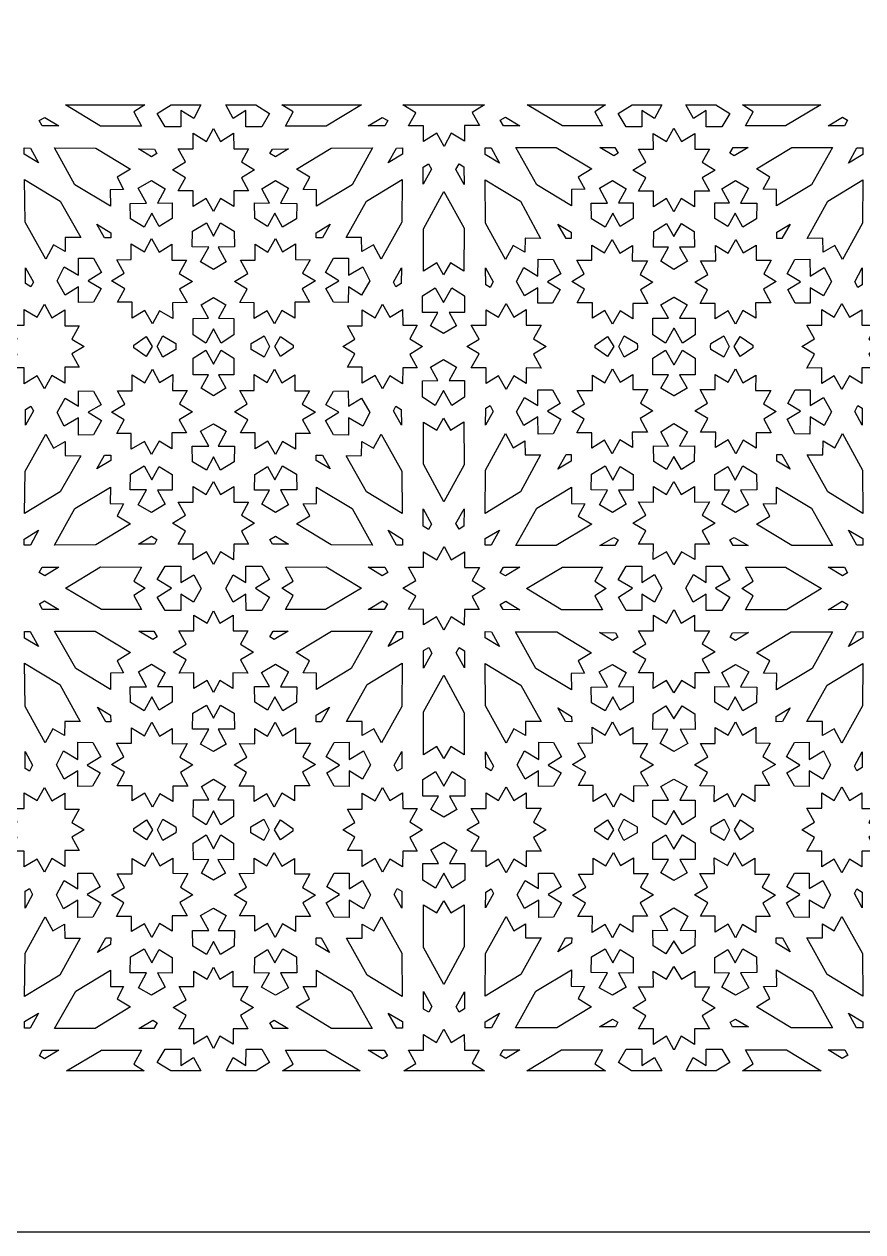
# Model space of a CAD drawing. Extents: x -340 to 340, y -245 to 245.
# Drawn here: x 5.1 to 109.3, y -245.1 to -95.1 of the extents above; entities that cross this region are included whole.
import ezdxf

# ---------------------------------------------------------------- set-up
doc = ezdxf.new("R2010")
doc.units = 0
doc.layers.add('LAYER_1', color=18, linetype='CONTINUOUS')

msp = doc.modelspace()

# ---------------------------------------------------------------- linework, layer by layer
at = {"layer": 'LAYER_1'}
msp.add_lwpolyline([(339.89, 144.89, 0.454904), (239.89, 244.89), (-340.11, 244.89), (-340.11, -245.11), (339.89, -245.11)], format="xyb", close=True, dxfattribs=at)
for points in [[(18.7, -106.05), (19.67, -107.8), (14.59, -107.81), (10.23, -105.18), (20.09, -105.18)], [(27.04, -105.18), (26.15, -106.85), (24.56, -105.87), (24.56, -107.89), (22.6, -107.9), (21.63, -106.24), (23.35, -105.18)], [(35.57, -106.24), (34.6, -107.9), (32.64, -107.89), (32.64, -105.87), (31.05, -106.85), (30.16, -105.18), (33.85, -105.18)], [(46.97, -105.18), (42.61, -107.81), (37.53, -107.8), (38.5, -106.05), (37.11, -105.18)], [(62.27, -105.18), (60.72, -106.12), (61.63, -107.75), (59.78, -107.75), (59.79, -109.69), (58.14, -108.7), (57.24, -110.35), (56.33, -108.7), (54.69, -109.7), (54.69, -107.77), (52.84, -107.77), (53.74, -106.14), (52.14, -105.18)], [(75.95, -106.03), (76.92, -107.78), (71.94, -107.77), (67.58, -105.18), (77.31, -105.18)], [(83.4, -106.86), (81.81, -105.88), (81.81, -107.9), (79.85, -107.9), (78.88, -106.23), (80.61, -105.18), (84.31, -105.16)], [(91, -105.18), (92.72, -106.23), (91.76, -107.9), (89.79, -107.9), (89.79, -105.88), (88.21, -106.86), (87.29, -105.16)], [(104.03, -105.18), (99.67, -107.77), (94.68, -107.78), (95.65, -106.03), (94.29, -105.18)], [(9.39, -107.79), (7.33, -107.79), (6.96, -107.13), (7.65, -106.73)], [(50.24, -107.13), (49.87, -107.79), (47.81, -107.79), (49.55, -106.73)], [(66.65, -107.77), (64.64, -107.78), (64.23, -107.07), (64.86, -106.7)], [(107.37, -107.07), (106.97, -107.78), (104.95, -107.77), (106.74, -106.7)], [(29.47, -109.7), (31.11, -108.7), (31.12, -110.63), (32.96, -110.63), (32.07, -112.26), (33.69, -113.24), (32.07, -114.23), (32.97, -115.86), (31.13, -115.86), (31.13, -117.79), (29.49, -116.8), (28.6, -118.42), (27.71, -116.8), (26.07, -117.79), (26.07, -115.86), (24.23, -115.86), (25.13, -114.23), (23.52, -113.24), (25.13, -112.26), (24.24, -110.63), (26.08, -110.63), (26.09, -108.7), (27.73, -109.7), (28.6, -108.12)], [(86.73, -109.71), (88.37, -108.71), (88.37, -110.65), (90.21, -110.65), (89.31, -112.28), (90.92, -113.27), (89.31, -114.25), (90.2, -115.88), (88.35, -115.87), (88.35, -117.81), (86.71, -116.81), (85.8, -118.44), (84.89, -116.81), (83.26, -117.81), (83.25, -115.87), (81.41, -115.88), (82.3, -114.25), (80.68, -113.27), (82.29, -112.28), (81.39, -110.65), (83.24, -110.65), (83.23, -108.71), (84.88, -109.71), (85.8, -108.07)], [(5.88, -110.53), (6.89, -112.36), (5.1, -111.28), (5.1, -110.52)], [(13.98, -110.55), (18.3, -113.14), (16.63, -114.16), (17.44, -115.67), (15.79, -115.71), (15.81, -117.73), (11.39, -115.09), (8.86, -110.52)], [(21.27, -110.66), (21.58, -111.22), (20.9, -111.62), (19.28, -110.64)], [(36.3, -111.62), (35.62, -111.22), (35.94, -110.66), (37.92, -110.64)], [(45.81, -115.09), (41.39, -117.73), (41.41, -115.71), (39.76, -115.67), (40.57, -114.16), (38.9, -113.14), (43.22, -110.55), (48.35, -110.52)], [(52.1, -111.28), (50.31, -112.36), (51.32, -110.53), (52.1, -110.52)], [(63.08, -110.52), (64.11, -112.4), (62.36, -111.34), (62.35, -110.52)], [(75.58, -113.13), (73.9, -114.13), (74.71, -115.65), (73.06, -115.68), (73.07, -117.71), (68.75, -115.1), (66.14, -110.48), (71.17, -110.47)], [(78.85, -111.16), (78.31, -111.48), (76.58, -110.46), (78.45, -110.46)], [(95.02, -110.46), (93.29, -111.48), (92.75, -111.16), (93.15, -110.46)], [(105.47, -110.48), (102.86, -115.1), (98.54, -117.71), (98.55, -115.68), (96.89, -115.65), (97.7, -114.13), (96.03, -113.13), (100.43, -110.47)], [(109.24, -111.34), (107.49, -112.4), (108.53, -110.52), (109.25, -110.52)], [(55.67, -113.14), (54.63, -115.01), (54.63, -112.89), (55.31, -112.48)], [(59.72, -112.87), (59.73, -115.04), (58.72, -113.21), (59.1, -112.49)], [(9.58, -117.12), (12.12, -121.63), (10.19, -121.64), (10.18, -123.37), (8.72, -122.55), (7.78, -124.31), (5.2, -119.72), (5.15, -114.44)], [(22.6, -115.6), (21.64, -117.36), (23.48, -117.33), (23.47, -119.28), (21.88, -120.28), (20.96, -118.61), (20.01, -120.36), (18.3, -119.34), (18.25, -117.4), (20.28, -117.37), (19.27, -115.52), (20.89, -114.58)], [(37.93, -115.52), (36.92, -117.37), (38.95, -117.4), (38.9, -119.34), (37.19, -120.36), (36.24, -118.61), (35.32, -120.28), (33.73, -119.28), (33.72, -117.33), (35.56, -117.36), (34.61, -115.6), (36.31, -114.58)], [(52, -119.72), (49.42, -124.31), (48.48, -122.55), (47.02, -123.37), (47.01, -121.64), (45.08, -121.63), (47.62, -117.12), (52.05, -114.44)], [(66.72, -117.12), (69.24, -121.75), (67.31, -121.73), (67.28, -123.47), (65.84, -122.62), (64.88, -124.37), (62.4, -119.84), (62.36, -114.46)], [(79.86, -115.6), (78.9, -117.35), (80.74, -117.33), (80.73, -119.28), (79.13, -120.28), (78.22, -118.6), (77.26, -120.35), (75.55, -119.33), (75.51, -117.38), (77.54, -117.36), (76.53, -115.51), (78.16, -114.57)], [(95.07, -115.51), (94.06, -117.36), (96.1, -117.38), (96.05, -119.33), (94.34, -120.35), (93.39, -118.6), (92.47, -120.28), (90.88, -119.28), (90.86, -117.33), (92.7, -117.35), (91.74, -115.6), (93.44, -114.57)], [(109.21, -119.84), (106.73, -124.37), (105.77, -122.62), (104.32, -123.47), (104.29, -121.73), (102.36, -121.75), (104.89, -117.12), (109.24, -114.46)], [(59.73, -120.5), (59.71, -125.83), (58.04, -124.8), (57.19, -126.29), (56.34, -124.79), (54.67, -125.81), (54.69, -120.58), (57.23, -115.91)], [(31.18, -120.86), (31.23, -122.8), (29.2, -122.82), (30.2, -124.68), (28.6, -125.6), (27, -124.68), (28.01, -122.82), (25.97, -122.8), (26.02, -120.86), (27.72, -119.83), (28.6, -121.48), (29.48, -119.83)], [(88.32, -120.9), (88.34, -122.85), (86.5, -122.83), (87.46, -124.58), (85.8, -125.61), (84.15, -124.58), (85.1, -122.83), (83.26, -122.85), (83.28, -120.9), (84.88, -119.91), (85.8, -121.53), (86.73, -119.91)], [(15.84, -121.04), (15.84, -121.69), (15.06, -121.69), (14.12, -119.99)], [(42.14, -121.69), (41.36, -121.69), (41.37, -121.04), (43.08, -119.99)], [(73.01, -120.96), (73.02, -121.78), (72.4, -121.77), (71.39, -119.97)], [(99.21, -121.77), (98.59, -121.78), (98.59, -120.96), (100.21, -119.97)], [(21.84, -123.44), (23.43, -122.47), (23.43, -124.46), (25.25, -124.45), (24.35, -126.1), (25.99, -127.09), (24.4, -128.06), (25.33, -129.73), (23.53, -129.74), (23.54, -131.7), (21.92, -130.73), (21.02, -132.36), (20.1, -130.69), (18.5, -131.66), (18.5, -129.67), (16.69, -129.68), (17.59, -128.03), (15.94, -127.04), (17.53, -126.07), (16.6, -124.4), (18.4, -124.39), (18.4, -122.43), (20.02, -123.4), (20.91, -121.77)], [(37.18, -123.4), (38.81, -122.43), (38.8, -124.39), (40.6, -124.4), (39.67, -126.07), (41.26, -127.04), (39.61, -128.03), (40.52, -129.68), (38.7, -129.67), (38.7, -131.66), (37.1, -130.69), (36.18, -132.36), (35.28, -130.73), (33.66, -131.7), (33.67, -129.74), (31.87, -129.73), (32.8, -128.06), (31.21, -127.09), (32.86, -126.1), (31.95, -124.45), (33.77, -124.46), (33.77, -122.47), (35.36, -123.44), (36.29, -121.77)], [(79.06, -123.6), (80.63, -122.65), (80.62, -124.55), (82.52, -124.55), (81.6, -126.23), (83.19, -127.2), (81.64, -128.14), (82.56, -129.84), (80.7, -129.84), (80.69, -131.72), (79.1, -130.75), (78.17, -132.42), (77.23, -130.69), (75.66, -131.64), (75.66, -129.74), (73.77, -129.74), (74.69, -128.06), (73.1, -127.1), (74.65, -126.15), (73.72, -124.45), (75.59, -124.46), (75.6, -122.57), (77.19, -123.54), (78.12, -121.87)], [(94.41, -123.54), (96.01, -122.57), (96.01, -124.46), (97.88, -124.45), (96.95, -126.15), (98.51, -127.1), (96.91, -128.06), (97.84, -129.74), (95.94, -129.74), (95.95, -131.64), (94.37, -130.69), (93.43, -132.42), (92.51, -130.75), (90.91, -131.72), (90.91, -129.84), (89.04, -129.84), (89.97, -128.14), (88.41, -127.2), (90.01, -126.23), (89.08, -124.55), (90.98, -124.55), (90.97, -122.65), (92.55, -123.6), (93.49, -121.87)], [(13.69, -124.22), (14.68, -126), (13.03, -127.02), (14.64, -127.96), (13.71, -129.65), (11.85, -129.69), (11.84, -127.76), (10.19, -128.78), (9.19, -127.01), (10.06, -125.29), (11.84, -126.33), (11.83, -124.19)], [(45.36, -126.33), (47.14, -125.29), (48.01, -127.01), (47.01, -128.78), (45.36, -127.76), (45.35, -129.69), (43.5, -129.65), (42.57, -127.96), (44.17, -127.02), (42.52, -126), (43.51, -124.22), (45.37, -124.19)], [(70.78, -124.36), (71.76, -126.15), (70.09, -127.15), (71.68, -128.11), (70.73, -129.79), (68.88, -129.8), (68.89, -127.87), (67.23, -128.87), (66.25, -127.09), (67.14, -125.38), (68.91, -126.44), (68.93, -124.31)], [(102.7, -126.44), (104.46, -125.38), (105.36, -127.09), (104.38, -128.87), (102.71, -127.87), (102.73, -129.8), (100.87, -129.79), (99.92, -128.11), (101.52, -127.15), (99.85, -126.15), (100.82, -124.36), (102.68, -124.31)], [(6.25, -127.2), (5.94, -127.77), (5.27, -127.36), (5.25, -125.4)], [(51.93, -127.36), (51.26, -127.77), (50.96, -127.2), (51.95, -125.4)], [(63.34, -127.13), (62.96, -127.84), (62.42, -127.51), (62.41, -125.42)], [(109.18, -127.51), (108.65, -127.84), (108.26, -127.13), (109.19, -125.42)], [(57.17, -129.72), (58.21, -127.88), (59.79, -128.9), (59.78, -130.96), (57.86, -130.95), (58.78, -132.62), (57.16, -133.57), (55.54, -132.61), (56.48, -130.95), (54.56, -130.94), (54.56, -128.88), (56.15, -127.87)], [(8.53, -131.6), (10.13, -130.63), (10.13, -132.62), (11.94, -132.62), (11.03, -134.27), (12.54, -135.18), (11.03, -136.09), (11.94, -137.74), (10.13, -137.74), (10.13, -139.73), (8.53, -138.76), (7.62, -140.44), (6.72, -138.81), (5.1, -139.79), (5.09, -137.83), (3.3, -137.83), (4.22, -136.15), (2.63, -135.18), (4.22, -134.21), (3.3, -132.53), (5.09, -132.53), (5.1, -130.57), (6.72, -131.55), (7.62, -129.92)], [(30.14, -130.01), (29.21, -131.67), (31.13, -131.68), (31.13, -133.74), (29.55, -134.75), (28.6, -133), (27.65, -134.75), (26.07, -133.74), (26.07, -131.68), (27.99, -131.67), (27.06, -130.01), (28.6, -129.08)], [(50.49, -131.55), (52.1, -130.57), (52.11, -132.53), (53.9, -132.53), (52.98, -134.21), (54.58, -135.18), (52.98, -136.15), (53.9, -137.83), (52.11, -137.83), (52.1, -139.79), (50.49, -138.81), (49.59, -140.44), (48.67, -138.76), (47.07, -139.73), (47.07, -137.74), (45.26, -137.74), (46.17, -136.09), (44.66, -135.18), (46.17, -134.27), (45.26, -132.62), (47.07, -132.62), (47.07, -130.63), (48.67, -131.6), (49.59, -129.92)], [(65.89, -131.53), (67.45, -130.58), (67.45, -132.51), (69.29, -132.51), (68.35, -134.23), (69.93, -135.18), (68.35, -136.12), (69.29, -137.85), (67.45, -137.84), (67.45, -139.78), (65.89, -138.83), (64.95, -140.52), (64.02, -138.82), (62.46, -139.76), (62.47, -137.82), (60.63, -137.82), (61.59, -136.1), (60.08, -135.18), (61.59, -134.26), (60.63, -132.54), (62.47, -132.53), (62.46, -130.6), (64.02, -131.53), (64.95, -129.84)], [(87.43, -130), (86.5, -131.67), (88.42, -131.67), (88.43, -133.73), (86.84, -134.75), (85.83, -132.9), (85.8, -132.95), (85.77, -132.9), (84.76, -134.75), (83.18, -133.73), (83.18, -131.67), (85.11, -131.67), (84.18, -130), (85.78, -129.05), (85.8, -129.06), (85.83, -129.05)], [(107.58, -131.53), (109.14, -130.6), (109.13, -132.53), (110.97, -132.54), (110.02, -134.26), (111.52, -135.18), (110.02, -136.1), (110.97, -137.82), (109.13, -137.82), (109.14, -139.76), (107.58, -138.82), (106.65, -140.52), (105.71, -138.83), (104.16, -139.78), (104.15, -137.84), (102.31, -137.85), (103.25, -136.12), (101.68, -135.18), (103.25, -134.23), (102.31, -132.51), (104.15, -132.51), (104.16, -130.58), (105.71, -131.53), (106.65, -129.84)], [(21, -135.18), (20.25, -136.42), (18.7, -135.34), (18.7, -135.18), (18.7, -135.02), (20.25, -133.94)], [(23.92, -134.81), (23.93, -135.18), (23.92, -135.55), (22.3, -136.5), (21.63, -135.18), (22.3, -133.86)], [(35.57, -135.18), (34.9, -136.5), (33.28, -135.55), (33.27, -135.18), (33.28, -134.81), (34.9, -133.86)], [(38.5, -135.02), (38.5, -135.18), (38.5, -135.34), (36.95, -136.42), (36.21, -135.18), (36.95, -133.94)], [(78.31, -135.18), (77.56, -136.42), (76.01, -135.34), (76.02, -135.18), (76.01, -135.02), (77.56, -133.94)], [(81.24, -134.81), (81.25, -135.18), (81.24, -135.55), (79.62, -136.5), (78.94, -135.18), (79.62, -133.86)], [(92.66, -135.18), (91.99, -136.5), (90.37, -135.55), (90.35, -135.18), (90.37, -134.81), (91.99, -133.86)], [(95.59, -135.02), (95.58, -135.18), (95.59, -135.34), (94.04, -136.42), (93.29, -135.18), (94.04, -133.94)], [(31.13, -136.62), (31.13, -138.68), (29.21, -138.69), (30.14, -140.35), (28.6, -141.28), (27.06, -140.35), (27.99, -138.69), (26.07, -138.68), (26.07, -136.62), (27.65, -135.61), (28.6, -137.36), (29.55, -135.61)], [(88.43, -136.63), (88.42, -138.69), (86.5, -138.69), (87.43, -140.35), (85.83, -141.31), (85.8, -141.3), (85.78, -141.31), (84.18, -140.35), (85.11, -138.69), (83.18, -138.69), (83.18, -136.63), (84.76, -135.61), (85.77, -137.45), (85.8, -137.41), (85.83, -137.45), (86.84, -135.61)], [(58.78, -137.74), (57.86, -139.41), (59.78, -139.4), (59.79, -141.46), (58.21, -142.48), (57.17, -140.64), (56.15, -142.49), (54.56, -141.48), (54.56, -139.42), (56.48, -139.41), (55.54, -137.75), (57.16, -136.79)], [(79.1, -139.61), (80.69, -138.64), (80.7, -140.52), (82.56, -140.52), (81.64, -142.22), (83.19, -143.16), (81.6, -144.13), (82.52, -145.8), (80.62, -145.81), (80.63, -147.71), (79.06, -146.76), (78.12, -148.49), (77.19, -146.82), (75.6, -147.79), (75.59, -145.9), (73.72, -145.9), (74.65, -144.2), (73.1, -143.26), (74.69, -142.3), (73.77, -140.62), (75.66, -140.62), (75.66, -138.72), (77.23, -139.67), (78.17, -137.94)], [(94.37, -139.67), (95.95, -138.72), (95.94, -140.62), (97.84, -140.62), (96.91, -142.3), (98.51, -143.26), (96.95, -144.2), (97.88, -145.9), (96.01, -145.9), (96.01, -147.79), (94.41, -146.82), (93.49, -148.49), (92.55, -146.76), (90.97, -147.71), (90.98, -145.81), (89.08, -145.8), (90.01, -144.13), (88.41, -143.16), (89.97, -142.22), (89.04, -140.52), (90.91, -140.52), (90.91, -138.64), (92.51, -139.61), (93.43, -137.94)], [(21.92, -139.63), (23.54, -138.66), (23.53, -140.62), (25.33, -140.63), (24.4, -142.3), (25.99, -143.27), (24.35, -144.26), (25.25, -145.91), (23.43, -145.9), (23.43, -147.89), (21.84, -146.92), (20.91, -148.59), (20.02, -146.96), (18.4, -147.93), (18.4, -145.97), (16.6, -145.96), (17.53, -144.29), (15.94, -143.32), (17.59, -142.33), (16.69, -140.68), (18.5, -140.69), (18.5, -138.7), (20.1, -139.67), (21.02, -138)], [(37.1, -139.67), (38.7, -138.7), (38.7, -140.69), (40.52, -140.68), (39.61, -142.33), (41.26, -143.32), (39.67, -144.29), (40.6, -145.96), (38.8, -145.97), (38.81, -147.93), (37.18, -146.96), (36.29, -148.59), (35.36, -146.92), (33.77, -147.89), (33.77, -145.9), (31.95, -145.91), (32.86, -144.26), (31.21, -143.27), (32.8, -142.3), (31.87, -140.63), (33.67, -140.62), (33.66, -138.66), (35.28, -139.63), (36.18, -138)], [(13.71, -140.71), (14.64, -142.4), (13.03, -143.34), (14.68, -144.36), (13.69, -146.14), (11.83, -146.17), (11.84, -144.03), (10.06, -145.07), (9.19, -143.35), (10.19, -141.58), (11.84, -142.6), (11.85, -140.67)], [(45.36, -142.6), (47.01, -141.58), (48.01, -143.35), (47.14, -145.07), (45.36, -144.03), (45.37, -146.17), (43.51, -146.14), (42.52, -144.36), (44.17, -143.34), (42.57, -142.4), (43.5, -140.71), (45.35, -140.67)], [(70.73, -140.57), (71.68, -142.25), (70.09, -143.21), (71.76, -144.21), (70.78, -146), (68.93, -146.05), (68.91, -143.92), (67.14, -144.98), (66.25, -143.27), (67.23, -141.49), (68.89, -142.49), (68.88, -140.56)], [(102.71, -142.49), (104.38, -141.49), (105.36, -143.27), (104.46, -144.98), (102.7, -143.92), (102.68, -146.05), (100.82, -146), (99.85, -144.21), (101.52, -143.21), (99.92, -142.25), (100.87, -140.57), (102.73, -140.56)], [(6.25, -143.16), (5.25, -144.96), (5.27, -143), (5.94, -142.59)], [(51.93, -143), (51.95, -144.96), (50.96, -143.16), (51.26, -142.59)], [(63.34, -143.23), (62.41, -144.94), (62.42, -142.85), (62.96, -142.52)], [(109.18, -142.85), (109.19, -144.94), (108.26, -143.23), (108.65, -142.52)], [(30.2, -145.68), (29.2, -147.54), (31.23, -147.55), (31.18, -149.5), (29.48, -150.53), (28.6, -148.88), (27.72, -150.53), (26.02, -149.5), (25.97, -147.55), (28.01, -147.54), (27, -145.68), (28.6, -144.76)], [(58.04, -145.56), (59.71, -144.53), (59.73, -149.86), (57.23, -154.45), (54.69, -149.78), (54.67, -144.55), (56.34, -145.56), (57.19, -144.07)], [(87.46, -145.78), (86.5, -147.53), (88.34, -147.51), (88.32, -149.46), (86.73, -150.45), (85.8, -148.83), (84.88, -150.45), (83.28, -149.46), (83.26, -147.51), (85.1, -147.53), (84.15, -145.78), (85.8, -144.75)], [(8.72, -147.81), (10.18, -146.98), (10.19, -148.72), (12.12, -148.73), (9.58, -153.23), (5.15, -155.92), (5.2, -150.64), (7.78, -146.05)], [(52, -150.64), (52.05, -155.92), (47.62, -153.23), (45.08, -148.73), (47.01, -148.72), (47.02, -146.98), (48.48, -147.81), (49.42, -146.05)], [(65.84, -147.74), (67.28, -146.89), (67.31, -148.63), (69.24, -148.61), (66.72, -153.24), (62.36, -155.9), (62.4, -150.52), (64.88, -145.99)], [(109.21, -150.52), (109.24, -155.9), (104.89, -153.24), (102.36, -148.61), (104.29, -148.63), (104.32, -146.89), (105.77, -147.74), (106.73, -145.99)], [(15.84, -149.32), (14.12, -150.37), (15.06, -148.67), (15.84, -148.67)], [(42.14, -148.67), (43.08, -150.37), (41.37, -149.32), (41.36, -148.67)], [(73.01, -149.4), (71.39, -150.39), (72.4, -148.59), (73.02, -148.58)], [(99.21, -148.59), (100.21, -150.39), (98.59, -149.4), (98.59, -148.58)], [(20.96, -151.75), (21.88, -150.08), (23.47, -151.08), (23.48, -153.02), (21.64, -153), (22.6, -154.75), (20.89, -155.78), (19.27, -154.84), (20.28, -152.99), (18.25, -152.96), (18.3, -151.02), (20.01, -150)], [(38.9, -151.02), (38.95, -152.96), (36.92, -152.99), (37.93, -154.84), (36.31, -155.78), (34.61, -154.75), (35.56, -153), (33.72, -153.02), (33.73, -151.08), (35.32, -150.08), (36.24, -151.75), (37.19, -150)], [(78.22, -151.76), (79.13, -150.08), (80.73, -151.08), (80.74, -153.02), (78.9, -153.01), (79.86, -154.76), (78.16, -155.79), (76.53, -154.85), (77.54, -153), (75.51, -152.98), (75.55, -151.03), (77.26, -150.01)], [(96.05, -151.03), (96.1, -152.98), (94.06, -153), (95.07, -154.85), (93.44, -155.79), (91.74, -154.76), (92.7, -153.01), (90.86, -153.02), (90.88, -151.08), (92.47, -150.08), (93.39, -151.76), (94.34, -150.01)], [(15.79, -154.65), (17.44, -154.69), (16.63, -156.2), (18.3, -157.21), (13.98, -159.81), (8.86, -159.84), (11.39, -155.27), (15.81, -152.63)], [(29.49, -153.56), (31.13, -152.57), (31.13, -154.5), (32.97, -154.5), (32.07, -156.13), (33.69, -157.12), (32.07, -158.1), (32.96, -159.73), (31.12, -159.72), (31.11, -161.66), (29.47, -160.66), (28.6, -162.24), (27.73, -160.66), (26.09, -161.66), (26.08, -159.72), (24.24, -159.73), (25.13, -158.1), (23.52, -157.12), (25.13, -156.13), (24.23, -154.5), (26.07, -154.5), (26.07, -152.57), (27.71, -153.56), (28.6, -151.94)], [(45.81, -155.27), (48.35, -159.84), (43.22, -159.81), (38.9, -157.21), (40.57, -156.2), (39.76, -154.69), (41.41, -154.65), (41.39, -152.63)], [(73.06, -154.68), (74.71, -154.71), (73.9, -156.23), (75.58, -157.23), (71.17, -159.89), (66.14, -159.88), (68.75, -155.26), (73.07, -152.65)], [(86.71, -153.55), (88.35, -152.55), (88.35, -154.49), (90.2, -154.48), (89.31, -156.11), (90.92, -157.09), (89.31, -158.08), (90.21, -159.71), (88.37, -159.71), (88.37, -161.64), (86.73, -160.65), (85.8, -162.29), (84.88, -160.65), (83.23, -161.64), (83.24, -159.71), (81.39, -159.71), (82.29, -158.08), (80.68, -157.09), (82.3, -156.11), (81.41, -154.48), (83.25, -154.49), (83.26, -152.55), (84.89, -153.55), (85.8, -151.92)], [(102.86, -155.26), (105.47, -159.88), (100.43, -159.89), (96.03, -157.23), (97.7, -156.23), (96.89, -154.71), (98.55, -154.68), (98.54, -152.65)], [(55.67, -157.22), (55.31, -157.88), (54.63, -157.47), (54.63, -155.35)], [(59.72, -157.48), (59.1, -157.87), (58.72, -157.15), (59.73, -155.32)], [(5.88, -159.83), (5.1, -159.84), (5.1, -159.08), (6.89, -158)], [(21.58, -159.14), (21.27, -159.7), (19.28, -159.72), (20.9, -158.74)], [(37.92, -159.72), (35.94, -159.7), (35.62, -159.14), (36.3, -158.74)], [(52.1, -159.08), (52.1, -159.84), (51.32, -159.83), (50.31, -158)], [(63.08, -159.84), (62.35, -159.84), (62.36, -159.02), (64.11, -157.96)], [(78.85, -159.2), (78.45, -159.9), (76.58, -159.9), (78.31, -158.88)], [(95.02, -159.9), (93.15, -159.9), (92.75, -159.2), (93.29, -158.88)], [(109.24, -159.02), (109.25, -159.84), (108.53, -159.84), (107.49, -157.96)], [(58.14, -161.66), (59.79, -160.67), (59.78, -162.61), (61.63, -162.61), (60.72, -164.24), (62.34, -165.22), (60.72, -166.2), (61.61, -167.84), (59.77, -167.83), (59.76, -169.76), (58.12, -168.76), (57.22, -170.41), (56.31, -168.76), (54.67, -169.75), (54.67, -167.82), (52.83, -167.81), (53.73, -166.18), (52.12, -165.2), (53.74, -164.22), (52.84, -162.58), (54.69, -162.59), (54.69, -160.66), (56.33, -161.66), (57.24, -160.01)], [(7.65, -163.63), (6.96, -163.23), (7.33, -162.57), (9.39, -162.56)], [(19.67, -162.56), (18.7, -164.3), (20.12, -165.2), (18.7, -166.09), (19.67, -167.84), (14.68, -167.83), (10.23, -165.18), (14.59, -162.55)], [(24.56, -162.47), (24.56, -164.48), (26.15, -163.51), (27.06, -165.21), (26.14, -166.91), (24.56, -165.93), (24.56, -167.95), (22.59, -167.95), (21.63, -166.28), (23.38, -165.2), (21.63, -164.12), (22.6, -162.46)], [(35.57, -164.12), (33.82, -165.2), (35.57, -166.28), (34.61, -167.95), (32.65, -167.95), (32.64, -165.93), (31.06, -166.91), (30.14, -165.21), (31.05, -163.51), (32.64, -164.48), (32.64, -162.47), (34.6, -162.46)], [(46.97, -165.18), (42.52, -167.83), (37.54, -167.84), (38.51, -166.09), (37.08, -165.2), (38.5, -164.3), (37.53, -162.56), (42.61, -162.55)], [(49.87, -162.57), (50.24, -163.23), (49.55, -163.63), (47.81, -162.56)], [(66.65, -162.59), (64.86, -163.66), (64.23, -163.28), (64.64, -162.58)], [(75.95, -164.33), (77.37, -165.22), (75.95, -166.12), (76.93, -167.86), (71.85, -167.87), (67.48, -165.24), (71.94, -162.59), (76.92, -162.58)], [(81.81, -162.46), (81.81, -164.48), (83.4, -163.5), (84.31, -165.2), (83.4, -166.9), (81.82, -165.92), (81.82, -167.94), (79.85, -167.95), (78.89, -166.28), (80.64, -165.2), (78.88, -164.13), (79.85, -162.46)], [(92.72, -164.13), (90.96, -165.2), (92.72, -166.28), (91.75, -167.95), (89.79, -167.94), (89.79, -165.92), (88.2, -166.9), (87.29, -165.2), (88.21, -163.5), (89.79, -164.48), (89.79, -162.46), (91.76, -162.46)], [(99.67, -162.59), (104.12, -165.24), (99.76, -167.87), (94.68, -167.86), (95.65, -166.12), (94.23, -165.22), (95.65, -164.33), (94.68, -162.58)], [(107.37, -163.28), (106.74, -163.66), (104.95, -162.59), (106.97, -162.58)], [(9.4, -167.83), (7.38, -167.84), (6.98, -167.14), (7.61, -166.76)], [(50.22, -167.14), (49.82, -167.84), (47.8, -167.83), (49.6, -166.76)], [(66.65, -167.86), (64.58, -167.85), (64.22, -167.2), (64.9, -166.79)], [(86.71, -169.54), (88.35, -168.54), (88.35, -170.47), (90.2, -170.46), (89.31, -172.1), (90.92, -173.08), (89.31, -174.06), (90.21, -175.69), (88.37, -175.7), (88.37, -177.63), (86.73, -176.64), (85.8, -178.19), (84.88, -176.64), (83.23, -177.63), (83.24, -175.7), (81.39, -175.69), (82.29, -174.06), (80.68, -173.08), (82.3, -172.1), (81.41, -170.46), (83.25, -170.47), (83.26, -168.54), (84.89, -169.54), (85.77, -167.88), (85.8, -167.96), (85.83, -167.88)], [(107.38, -167.2), (107.02, -167.85), (104.96, -167.86), (106.7, -166.79)], [(29.4, -169.54), (31.04, -168.55), (31.04, -170.49), (32.88, -170.49), (31.98, -172.12), (33.59, -173.11), (31.97, -174.08), (32.87, -175.72), (31.02, -175.71), (31.02, -177.64), (29.38, -176.64), (28.6, -178.14), (27.82, -176.64), (26.18, -177.64), (26.18, -175.71), (24.34, -175.72), (25.23, -174.08), (23.61, -173.11), (25.22, -172.12), (24.32, -170.49), (26.16, -170.49), (26.16, -168.55), (27.81, -169.54), (28.6, -168.01)], [(5.84, -170.56), (6.89, -172.42), (5.14, -171.38), (5.12, -170.56)], [(18.32, -173.19), (16.65, -174.2), (17.45, -175.71), (15.8, -175.74), (15.81, -177.77), (11.49, -175.16), (8.88, -170.54), (13.92, -170.53)], [(21.6, -171.22), (21.06, -171.54), (19.33, -170.52), (21.2, -170.52)], [(37.88, -170.52), (36.14, -171.54), (35.61, -171.22), (36, -170.52)], [(48.32, -170.54), (45.71, -175.16), (41.39, -177.77), (41.4, -175.74), (39.75, -175.71), (40.55, -174.2), (38.88, -173.19), (43.28, -170.53)], [(52.07, -171.38), (50.31, -172.42), (51.36, -170.56), (52.08, -170.56)], [(63.14, -170.59), (64.15, -172.42), (62.36, -171.34), (62.35, -170.58)], [(71.23, -170.61), (75.56, -173.21), (73.89, -174.22), (74.7, -175.73), (73.04, -175.77), (73.06, -177.79), (68.65, -175.15), (66.11, -170.59)], [(78.52, -170.72), (78.84, -171.28), (78.16, -171.68), (76.53, -170.7)], [(93.45, -171.68), (92.77, -171.28), (93.08, -170.72), (95.07, -170.7)], [(102.95, -175.15), (98.54, -177.79), (98.56, -175.77), (96.9, -175.73), (97.72, -174.22), (96.04, -173.21), (100.37, -170.61), (105.49, -170.59)], [(109.24, -171.34), (107.46, -172.42), (108.47, -170.59), (109.25, -170.58)], [(55.72, -173.27), (54.71, -175.1), (54.71, -172.93), (55.34, -172.55)], [(59.79, -172.97), (59.78, -175.09), (58.75, -173.21), (59.11, -172.55)], [(9.52, -177.13), (12.06, -181.75), (10.14, -181.74), (10.11, -183.48), (8.66, -182.64), (7.71, -184.4), (5.21, -179.87), (5.15, -174.5)], [(22.61, -175.66), (21.65, -177.41), (23.49, -177.4), (23.47, -179.35), (21.87, -180.34), (20.96, -178.66), (20, -180.41), (18.3, -179.39), (18.25, -177.44), (20.29, -177.42), (19.28, -175.57), (20.91, -174.63)], [(37.92, -175.57), (36.91, -177.42), (38.95, -177.44), (38.9, -179.39), (37.2, -180.41), (36.24, -178.66), (35.33, -180.34), (33.73, -179.35), (33.71, -177.4), (35.55, -177.41), (34.59, -175.66), (36.29, -174.63)], [(51.99, -179.87), (49.49, -184.4), (48.54, -182.64), (47.09, -183.48), (47.07, -181.74), (45.14, -181.75), (47.69, -177.13), (52.05, -174.5)], [(66.78, -177.24), (69.3, -181.75), (67.37, -181.75), (67.35, -183.49), (65.9, -182.65), (64.95, -184.42), (62.39, -179.81), (62.36, -174.53)], [(79.85, -175.67), (78.9, -177.42), (80.74, -177.4), (80.73, -179.35), (79.13, -180.35), (78.22, -178.67), (77.26, -180.42), (75.55, -179.41), (75.5, -177.46), (77.54, -177.43), (76.52, -175.58), (78.15, -174.64)], [(95.08, -175.58), (94.07, -177.43), (96.1, -177.46), (96.05, -179.41), (94.34, -180.42), (93.39, -178.67), (92.47, -180.35), (90.88, -179.35), (90.87, -177.4), (92.71, -177.42), (91.75, -175.67), (93.46, -174.64)], [(109.22, -179.81), (106.66, -184.42), (105.71, -182.65), (104.26, -183.49), (104.24, -181.75), (102.31, -181.75), (104.82, -177.24), (109.24, -174.53)], [(59.73, -180.65), (59.73, -185.88), (58.07, -184.86), (57.22, -186.35), (56.36, -184.86), (54.7, -185.89), (54.69, -180.55), (57.2, -175.97)], [(31.16, -180.72), (31.22, -182.67), (29.18, -182.69), (30.2, -184.54), (28.6, -185.47), (27, -184.54), (28.02, -182.69), (25.98, -182.67), (26.04, -180.72), (27.74, -179.7), (28.6, -181.34), (29.46, -179.7)], [(88.41, -180.78), (88.42, -182.73), (86.58, -182.71), (87.53, -184.46), (85.8, -185.48), (84.07, -184.46), (85.02, -182.71), (83.18, -182.73), (83.2, -180.78), (84.79, -179.78), (85.8, -181.39), (86.81, -179.78)], [(15.83, -180.94), (15.84, -181.76), (15.22, -181.76), (14.2, -179.96)], [(41.98, -181.76), (41.36, -181.76), (41.37, -180.94), (43, -179.96)], [(73.09, -181.1), (73.1, -181.76), (72.32, -181.75), (71.38, -180.05)], [(99.28, -181.75), (98.51, -181.76), (98.51, -181.1), (100.23, -180.05)], [(21.89, -183.55), (23.46, -182.59), (23.46, -184.5), (25.35, -184.49), (24.44, -186.17), (26.04, -187.13), (24.49, -188.08), (25.42, -189.77), (23.56, -189.78), (23.56, -191.66), (21.96, -190.7), (21.04, -192.38), (20.09, -190.65), (18.52, -191.61), (18.52, -189.71), (16.63, -189.72), (17.54, -188.04), (15.94, -187.08), (17.49, -186.13), (16.56, -184.43), (18.42, -184.43), (18.42, -182.54), (20.02, -183.51), (20.94, -181.83)], [(37.18, -183.51), (38.78, -182.54), (38.78, -184.43), (40.64, -184.43), (39.71, -186.13), (41.26, -187.08), (39.66, -188.04), (40.58, -189.72), (38.68, -189.71), (38.68, -191.61), (37.11, -190.65), (36.16, -192.38), (35.24, -190.7), (33.64, -191.66), (33.65, -189.78), (31.78, -189.77), (32.72, -188.08), (31.16, -187.13), (32.76, -186.17), (31.85, -184.49), (33.74, -184.5), (33.75, -182.59), (35.31, -183.55), (36.26, -181.83)], [(79.09, -183.45), (80.68, -182.48), (80.69, -184.47), (82.5, -184.46), (81.6, -186.11), (83.25, -187.1), (81.66, -188.07), (82.58, -189.74), (80.79, -189.75), (80.79, -191.71), (79.17, -190.74), (78.28, -192.38), (77.35, -190.7), (75.76, -191.68), (75.75, -189.69), (73.94, -189.69), (74.84, -188.04), (73.2, -187.06), (74.79, -186.08), (73.86, -184.41), (75.66, -184.4), (75.65, -182.44), (77.27, -183.42), (78.17, -181.78)], [(94.33, -183.42), (95.95, -182.44), (95.95, -184.4), (97.74, -184.41), (96.82, -186.08), (98.41, -187.06), (96.76, -188.04), (97.66, -189.69), (95.85, -189.69), (95.84, -191.68), (94.25, -190.7), (93.33, -192.38), (92.43, -190.74), (90.81, -191.71), (90.82, -189.75), (89.02, -189.74), (89.95, -188.07), (88.36, -187.1), (90, -186.11), (89.1, -184.46), (90.91, -184.47), (90.92, -182.48), (92.51, -183.45), (93.44, -181.78)], [(13.62, -184.35), (14.6, -186.14), (12.93, -187.15), (14.53, -188.1), (13.59, -189.78), (11.74, -189.8), (11.74, -187.87), (10.08, -188.89), (9.09, -187.1), (9.98, -185.39), (11.75, -186.45), (11.76, -184.31)], [(45.45, -186.45), (47.22, -185.39), (48.11, -187.1), (47.12, -188.89), (45.46, -187.87), (45.47, -189.8), (43.61, -189.78), (42.67, -188.1), (44.27, -187.15), (42.6, -186.14), (43.59, -184.35), (45.44, -184.31)], [(70.85, -184.35), (71.84, -186.14), (70.18, -187.15), (71.78, -188.1), (70.85, -189.78), (68.99, -189.81), (68.99, -187.88), (67.33, -188.9), (66.34, -187.12), (67.22, -185.4), (69, -186.45), (69, -184.32)], [(102.61, -186.45), (104.38, -185.4), (105.26, -187.12), (104.27, -188.9), (102.61, -187.88), (102.61, -189.81), (100.76, -189.78), (99.82, -188.1), (101.42, -187.15), (99.76, -186.14), (100.75, -184.35), (102.61, -184.32)], [(6.14, -187.18), (5.76, -187.89), (5.22, -187.56), (5.21, -185.47)], [(51.98, -187.56), (51.44, -187.89), (51.06, -187.18), (51.99, -185.47)], [(63.4, -187.3), (63.09, -187.86), (62.42, -187.45), (62.41, -185.49)], [(109.18, -187.45), (108.51, -187.86), (108.21, -187.3), (109.19, -185.49)], [(30.09, -189.81), (29.16, -191.48), (31.09, -191.47), (31.1, -193.53), (29.52, -194.55), (28.6, -192.83), (27.68, -194.55), (26.1, -193.53), (26.11, -191.47), (28.04, -191.48), (27.11, -189.81), (28.6, -188.91)], [(59.84, -188.95), (59.83, -191.01), (57.91, -191.01), (58.84, -192.68), (57.23, -193.63), (55.61, -192.68), (56.54, -191.01), (54.61, -191.02), (54.61, -188.96), (56.19, -187.94), (57.22, -189.78), (58.25, -187.94)], [(87.44, -189.83), (86.51, -191.49), (88.43, -191.49), (88.43, -193.56), (86.84, -194.56), (85.8, -192.78), (84.77, -194.56), (83.18, -193.56), (83.17, -191.49), (85.1, -191.49), (84.16, -189.83), (85.8, -188.89)], [(8.53, -191.6), (10.13, -190.64), (10.13, -192.63), (11.94, -192.63), (11.03, -194.27), (12.54, -195.19), (11.03, -196.1), (11.94, -197.75), (10.13, -197.75), (10.13, -199.74), (8.53, -198.77), (7.62, -200.45), (6.72, -198.82), (5.1, -199.8), (5.09, -197.84), (3.3, -197.83), (4.22, -196.16), (2.63, -195.19), (4.22, -194.21), (3.3, -192.54), (5.09, -192.54), (5.1, -190.58), (6.72, -191.56), (7.62, -189.93)], [(50.49, -191.56), (52.1, -190.58), (52.11, -192.54), (53.9, -192.54), (52.98, -194.21), (54.58, -195.19), (52.98, -196.16), (53.9, -197.83), (52.11, -197.84), (52.1, -199.8), (50.49, -198.82), (49.59, -200.45), (48.67, -198.77), (47.07, -199.74), (47.07, -197.75), (45.26, -197.75), (46.17, -196.1), (44.66, -195.19), (46.17, -194.27), (45.26, -192.63), (47.07, -192.63), (47.07, -190.64), (48.67, -191.6), (49.59, -189.93)], [(65.89, -191.53), (67.45, -190.59), (67.45, -192.52), (69.29, -192.52), (68.35, -194.24), (69.93, -195.19), (68.35, -196.13), (69.29, -197.86), (67.45, -197.85), (67.45, -199.79), (65.89, -198.84), (64.95, -200.53), (64.02, -198.83), (62.46, -199.77), (62.47, -197.83), (60.63, -197.82), (61.59, -196.1), (60.08, -195.19), (61.59, -194.27), (60.63, -192.55), (62.47, -192.54), (62.46, -190.61), (64.02, -191.54), (64.95, -189.84)], [(107.58, -191.54), (109.14, -190.61), (109.13, -192.54), (110.97, -192.55), (110.02, -194.27), (111.52, -195.19), (110.02, -196.1), (110.97, -197.82), (109.13, -197.83), (109.14, -199.77), (107.58, -198.83), (106.65, -200.53), (105.71, -198.84), (104.16, -199.79), (104.15, -197.85), (102.31, -197.86), (103.25, -196.13), (101.68, -195.19), (103.25, -194.24), (102.31, -192.52), (104.15, -192.52), (104.16, -190.59), (105.71, -191.53), (106.65, -189.84)], [(21.03, -195.19), (20.28, -196.42), (18.73, -195.35), (18.73, -195.19), (18.73, -195.03), (20.28, -193.95)], [(23.95, -194.82), (23.96, -195.19), (23.95, -195.55), (22.33, -196.5), (21.66, -195.19), (22.33, -193.87)], [(35.54, -195.19), (34.87, -196.5), (33.25, -195.55), (33.24, -195.19), (33.25, -194.82), (34.87, -193.87)], [(38.47, -195.03), (38.47, -195.19), (38.47, -195.35), (36.92, -196.42), (36.17, -195.19), (36.92, -193.95)], [(78.28, -195.19), (77.53, -196.42), (75.98, -195.35), (75.99, -195.19), (75.98, -195.03), (77.53, -193.95)], [(81.21, -194.82), (81.22, -195.19), (81.21, -195.55), (79.59, -196.5), (78.91, -195.19), (79.59, -193.87)], [(92.69, -195.19), (92.02, -196.5), (90.4, -195.55), (90.38, -195.19), (90.4, -194.82), (92.02, -193.87)], [(95.62, -195.03), (95.61, -195.19), (95.62, -195.35), (94.07, -196.42), (93.32, -195.19), (94.07, -193.95)], [(31.1, -196.84), (31.09, -198.9), (29.16, -198.89), (30.09, -200.56), (28.6, -201.46), (27.11, -200.56), (28.04, -198.89), (26.11, -198.9), (26.1, -196.84), (27.68, -195.82), (28.6, -197.54), (29.52, -195.82)], [(88.43, -196.82), (88.43, -198.88), (86.51, -198.89), (87.44, -200.55), (85.8, -201.48), (84.16, -200.55), (85.1, -198.89), (83.17, -198.88), (83.18, -196.82), (84.77, -195.81), (85.8, -197.59), (86.84, -195.81)], [(58.84, -197.7), (57.91, -199.36), (59.83, -199.36), (59.84, -201.43), (58.25, -202.44), (57.22, -200.59), (56.19, -202.43), (54.61, -201.42), (54.61, -199.36), (56.54, -199.36), (55.61, -197.69), (57.23, -196.74)], [(21.96, -199.67), (23.56, -198.71), (23.56, -200.59), (25.42, -200.6), (24.49, -202.3), (26.04, -203.25), (24.44, -204.21), (25.35, -205.88), (23.46, -205.88), (23.46, -207.78), (21.89, -206.82), (20.94, -208.54), (20.02, -206.87), (18.42, -207.83), (18.42, -205.95), (16.56, -205.94), (17.49, -204.24), (15.94, -203.3), (17.54, -202.34), (16.63, -200.66), (18.52, -200.66), (18.52, -198.76), (20.09, -199.72), (21.04, -198)], [(37.11, -199.72), (38.68, -198.76), (38.68, -200.66), (40.58, -200.66), (39.66, -202.34), (41.26, -203.3), (39.71, -204.24), (40.64, -205.94), (38.78, -205.95), (38.78, -207.83), (37.18, -206.87), (36.26, -208.54), (35.31, -206.82), (33.75, -207.78), (33.74, -205.88), (31.85, -205.88), (32.76, -204.21), (31.16, -203.25), (32.72, -202.3), (31.78, -200.6), (33.65, -200.59), (33.64, -198.71), (35.24, -199.67), (36.16, -198)], [(79.17, -199.63), (80.79, -198.66), (80.79, -200.62), (82.58, -200.63), (81.66, -202.3), (83.25, -203.27), (81.6, -204.26), (82.5, -205.91), (80.69, -205.9), (80.68, -207.89), (79.09, -206.92), (78.17, -208.59), (77.27, -206.96), (75.65, -207.93), (75.66, -205.97), (73.86, -205.96), (74.79, -204.29), (73.2, -203.32), (74.84, -202.33), (73.94, -200.68), (75.75, -200.69), (75.76, -198.7), (77.35, -199.67), (78.28, -198)], [(94.25, -199.67), (95.84, -198.7), (95.85, -200.69), (97.66, -200.68), (96.76, -202.33), (98.41, -203.32), (96.82, -204.29), (97.74, -205.96), (95.95, -205.97), (95.95, -207.93), (94.33, -206.96), (93.44, -208.59), (92.51, -206.92), (90.92, -207.89), (90.91, -205.9), (89.1, -205.91), (90, -204.26), (88.36, -203.27), (89.95, -202.3), (89.02, -200.63), (90.82, -200.62), (90.81, -198.66), (92.43, -199.63), (93.33, -198)], [(13.59, -200.59), (14.53, -202.27), (12.93, -203.22), (14.6, -204.24), (13.62, -206.02), (11.76, -206.06), (11.75, -203.93), (9.98, -204.98), (9.09, -203.27), (10.08, -201.49), (11.74, -202.5), (11.74, -200.57)], [(45.46, -202.5), (47.12, -201.49), (48.11, -203.27), (47.22, -204.98), (45.45, -203.93), (45.44, -206.06), (43.59, -206.02), (42.6, -204.24), (44.27, -203.22), (42.67, -202.27), (43.61, -200.59), (45.47, -200.57)], [(70.85, -200.59), (71.78, -202.28), (70.18, -203.22), (71.84, -204.24), (70.85, -206.02), (69, -206.06), (69, -203.92), (67.22, -204.97), (66.34, -203.25), (67.33, -201.48), (68.99, -202.49), (68.99, -200.56)], [(102.61, -202.49), (104.27, -201.48), (105.26, -203.25), (104.38, -204.97), (102.61, -203.92), (102.61, -206.06), (100.75, -206.02), (99.76, -204.24), (101.42, -203.22), (99.82, -202.28), (100.76, -200.59), (102.61, -200.56)], [(6.14, -203.2), (5.21, -204.9), (5.22, -202.82), (5.76, -202.49)], [(51.98, -202.82), (51.99, -204.9), (51.06, -203.2), (51.44, -202.49)], [(63.4, -203.08), (62.41, -204.89), (62.42, -202.92), (63.09, -202.51)], [(109.18, -202.92), (109.19, -204.89), (108.21, -203.08), (108.51, -202.51)], [(30.2, -205.83), (29.18, -207.68), (31.22, -207.7), (31.16, -209.65), (29.46, -210.67), (28.6, -209.04), (27.74, -210.67), (26.04, -209.65), (25.98, -207.7), (28.02, -207.68), (27, -205.83), (28.6, -204.9)], [(58.07, -205.51), (59.73, -204.5), (59.73, -209.73), (57.2, -214.4), (54.69, -209.82), (54.7, -204.49), (56.36, -205.51), (57.22, -204.02)], [(87.53, -205.91), (86.58, -207.67), (88.42, -207.64), (88.41, -209.59), (86.81, -210.59), (85.8, -208.99), (84.79, -210.59), (83.2, -209.59), (83.18, -207.64), (85.02, -207.67), (84.07, -205.91), (85.8, -204.89)], [(8.66, -207.74), (10.11, -206.9), (10.14, -208.63), (12.06, -208.63), (9.52, -213.24), (5.15, -215.87), (5.21, -210.5), (7.71, -205.98)], [(51.99, -210.5), (52.05, -215.87), (47.69, -213.24), (45.14, -208.63), (47.07, -208.63), (47.09, -206.9), (48.54, -207.74), (49.49, -205.98)], [(65.9, -207.72), (67.35, -206.88), (67.37, -208.62), (69.3, -208.62), (66.78, -213.14), (62.36, -215.85), (62.39, -210.56), (64.95, -205.96)], [(109.22, -210.56), (109.24, -215.85), (104.82, -213.14), (102.31, -208.62), (104.24, -208.62), (104.26, -206.88), (105.71, -207.72), (106.66, -205.96)], [(15.83, -209.43), (14.2, -210.41), (15.22, -208.62), (15.84, -208.62)], [(41.98, -208.62), (43, -210.41), (41.37, -209.43), (41.36, -208.62)], [(73.09, -209.27), (71.38, -210.32), (72.32, -208.62), (73.1, -208.62)], [(99.28, -208.62), (100.23, -210.32), (98.51, -209.27), (98.51, -208.62)], [(20.96, -211.71), (21.87, -210.03), (23.47, -211.03), (23.49, -212.98), (21.65, -212.96), (22.61, -214.71), (20.91, -215.74), (19.28, -214.8), (20.29, -212.95), (18.25, -212.93), (18.3, -210.98), (20, -209.96)], [(38.9, -210.98), (38.95, -212.93), (36.91, -212.95), (37.92, -214.8), (36.29, -215.74), (34.59, -214.71), (35.55, -212.96), (33.71, -212.98), (33.73, -211.03), (35.33, -210.03), (36.24, -211.71), (37.2, -209.96)], [(78.22, -211.7), (79.13, -210.03), (80.73, -211.03), (80.74, -212.98), (78.9, -212.96), (79.85, -214.71), (78.15, -215.73), (76.52, -214.79), (77.54, -212.94), (75.5, -212.92), (75.55, -210.97), (77.26, -209.95)], [(96.05, -210.97), (96.1, -212.92), (94.07, -212.94), (95.08, -214.79), (93.46, -215.73), (91.75, -214.71), (92.71, -212.96), (90.87, -212.98), (90.88, -211.03), (92.47, -210.03), (93.39, -211.7), (94.34, -209.95)], [(15.8, -214.63), (17.45, -214.66), (16.65, -216.18), (18.32, -217.18), (13.92, -219.84), (8.88, -219.84), (11.49, -215.21), (15.81, -212.6)], [(29.38, -213.73), (31.02, -212.73), (31.02, -214.66), (32.87, -214.66), (31.97, -216.29), (33.59, -217.27), (31.98, -218.25), (32.88, -219.89), (31.04, -219.89), (31.04, -221.82), (29.4, -220.83), (28.6, -222.36), (27.81, -220.83), (26.16, -221.82), (26.16, -219.89), (24.32, -219.89), (25.22, -218.25), (23.61, -217.27), (25.23, -216.29), (24.34, -214.66), (26.18, -214.66), (26.18, -212.73), (27.82, -213.73), (28.6, -212.23)], [(45.71, -215.21), (48.32, -219.84), (43.28, -219.84), (38.88, -217.18), (40.55, -216.18), (39.75, -214.66), (41.4, -214.63), (41.39, -212.6)], [(73.04, -214.6), (74.7, -214.64), (73.89, -216.15), (75.56, -217.17), (71.23, -219.76), (66.11, -219.79), (68.65, -215.22), (73.06, -212.58)], [(86.73, -213.73), (88.37, -212.74), (88.37, -214.68), (90.21, -214.68), (89.31, -216.31), (90.92, -217.3), (89.31, -218.27), (90.2, -219.91), (88.35, -219.9), (88.35, -221.84), (86.71, -220.83), (85.83, -222.49), (85.8, -222.41), (85.77, -222.49), (84.89, -220.83), (83.26, -221.84), (83.25, -219.9), (81.41, -219.91), (82.3, -218.27), (80.68, -217.3), (82.29, -216.31), (81.39, -214.68), (83.24, -214.68), (83.23, -212.74), (84.88, -213.73), (85.8, -212.18)], [(102.95, -215.22), (105.49, -219.79), (100.37, -219.76), (96.04, -217.17), (97.72, -216.15), (96.9, -214.64), (98.56, -214.6), (98.54, -212.58)], [(55.72, -217.11), (55.34, -217.83), (54.71, -217.44), (54.71, -215.28)], [(59.79, -217.4), (59.11, -217.82), (58.75, -217.16), (59.78, -215.29)], [(5.84, -219.82), (5.12, -219.82), (5.14, -218.99), (6.89, -217.95)], [(21.6, -219.15), (21.2, -219.86), (19.33, -219.85), (21.06, -218.83)], [(37.88, -219.85), (36, -219.86), (35.61, -219.15), (36.14, -218.83)], [(52.07, -218.99), (52.08, -219.82), (51.36, -219.82), (50.31, -217.95)], [(63.14, -219.78), (62.35, -219.79), (62.36, -219.03), (64.15, -217.95)], [(78.84, -219.09), (78.52, -219.65), (76.53, -219.67), (78.16, -218.69)], [(95.07, -219.67), (93.08, -219.65), (92.77, -219.09), (93.45, -218.69)], [(109.24, -219.03), (109.25, -219.79), (108.47, -219.78), (107.46, -217.95)], [(58.12, -221.61), (59.76, -220.61), (59.77, -222.54), (61.61, -222.54), (60.72, -224.17), (62.27, -225.11), (52.23, -225.11), (53.73, -224.19), (52.83, -222.56), (54.67, -222.56), (54.67, -220.62), (56.31, -221.61), (57.22, -219.96)], [(9.4, -222.54), (7.61, -223.61), (6.98, -223.24), (7.38, -222.53)], [(18.7, -224.28), (20.01, -225.11), (10.36, -225.11), (14.68, -222.54), (19.67, -222.53)], [(24.56, -222.43), (24.56, -224.44), (26.14, -223.47), (27.03, -225.11), (23.29, -225.11), (21.63, -224.09), (22.59, -222.43)], [(35.57, -224.09), (33.91, -225.11), (30.17, -225.11), (31.06, -223.47), (32.64, -224.44), (32.65, -222.43), (34.61, -222.43)], [(42.52, -222.54), (46.84, -225.11), (37.19, -225.11), (38.51, -224.28), (37.54, -222.53)], [(50.22, -223.24), (49.6, -223.61), (47.8, -222.54), (49.82, -222.53)], [(64.9, -223.58), (64.22, -223.18), (64.58, -222.52), (66.65, -222.52)], [(76.93, -222.51), (75.95, -224.26), (77.31, -225.11), (67.52, -225.11), (71.85, -222.5)], [(81.82, -222.43), (81.82, -224.45), (83.4, -223.48), (84.28, -225.11), (80.54, -225.11), (78.89, -224.09), (79.85, -222.43)], [(92.72, -224.09), (91.06, -225.11), (87.33, -225.11), (88.2, -223.48), (89.79, -224.45), (89.79, -222.43), (91.75, -222.43)], [(104.08, -225.11), (94.3, -225.11), (95.65, -224.26), (94.68, -222.51), (99.76, -222.5)], [(107.02, -222.52), (107.38, -223.18), (106.7, -223.58), (104.96, -222.52)]]:
    msp.add_lwpolyline(points, close=True, dxfattribs=at)

doc.saveas('drawing.dxf')
